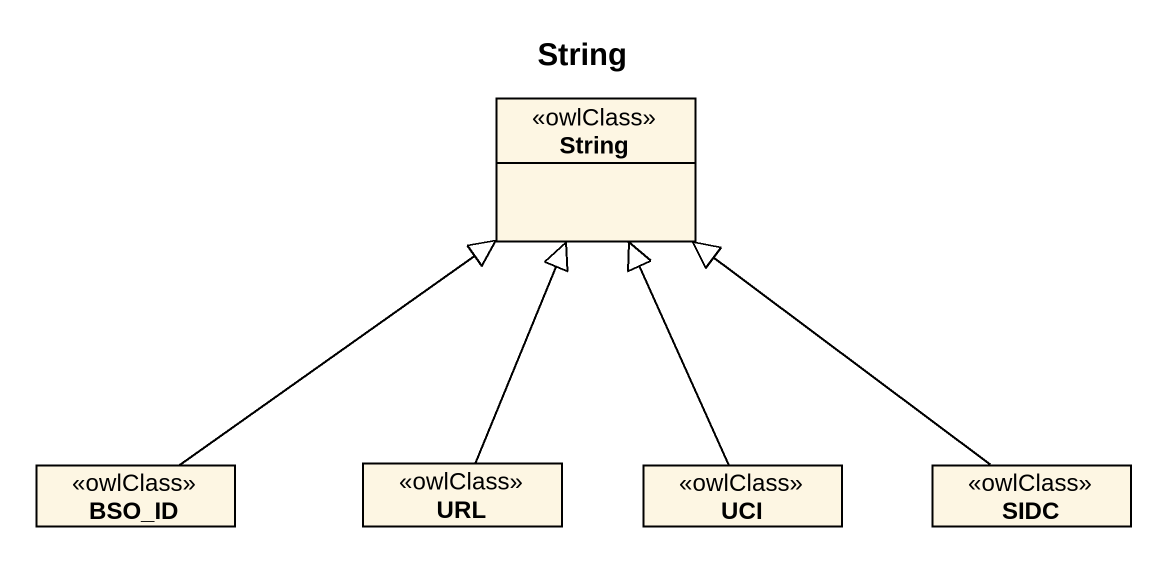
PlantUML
@startuml
title String
hide circle
hide empty members
class String <<owlClass>>
class BSO_ID <<owlClass>>
class URL <<owlClass>>
class UCI <<owlClass>>
class SIDC <<owlClass>>
BSO_ID -up-|> String
URL -up-|> String
UCI -up-|> String
SIDC -up-|> String
@enduml
